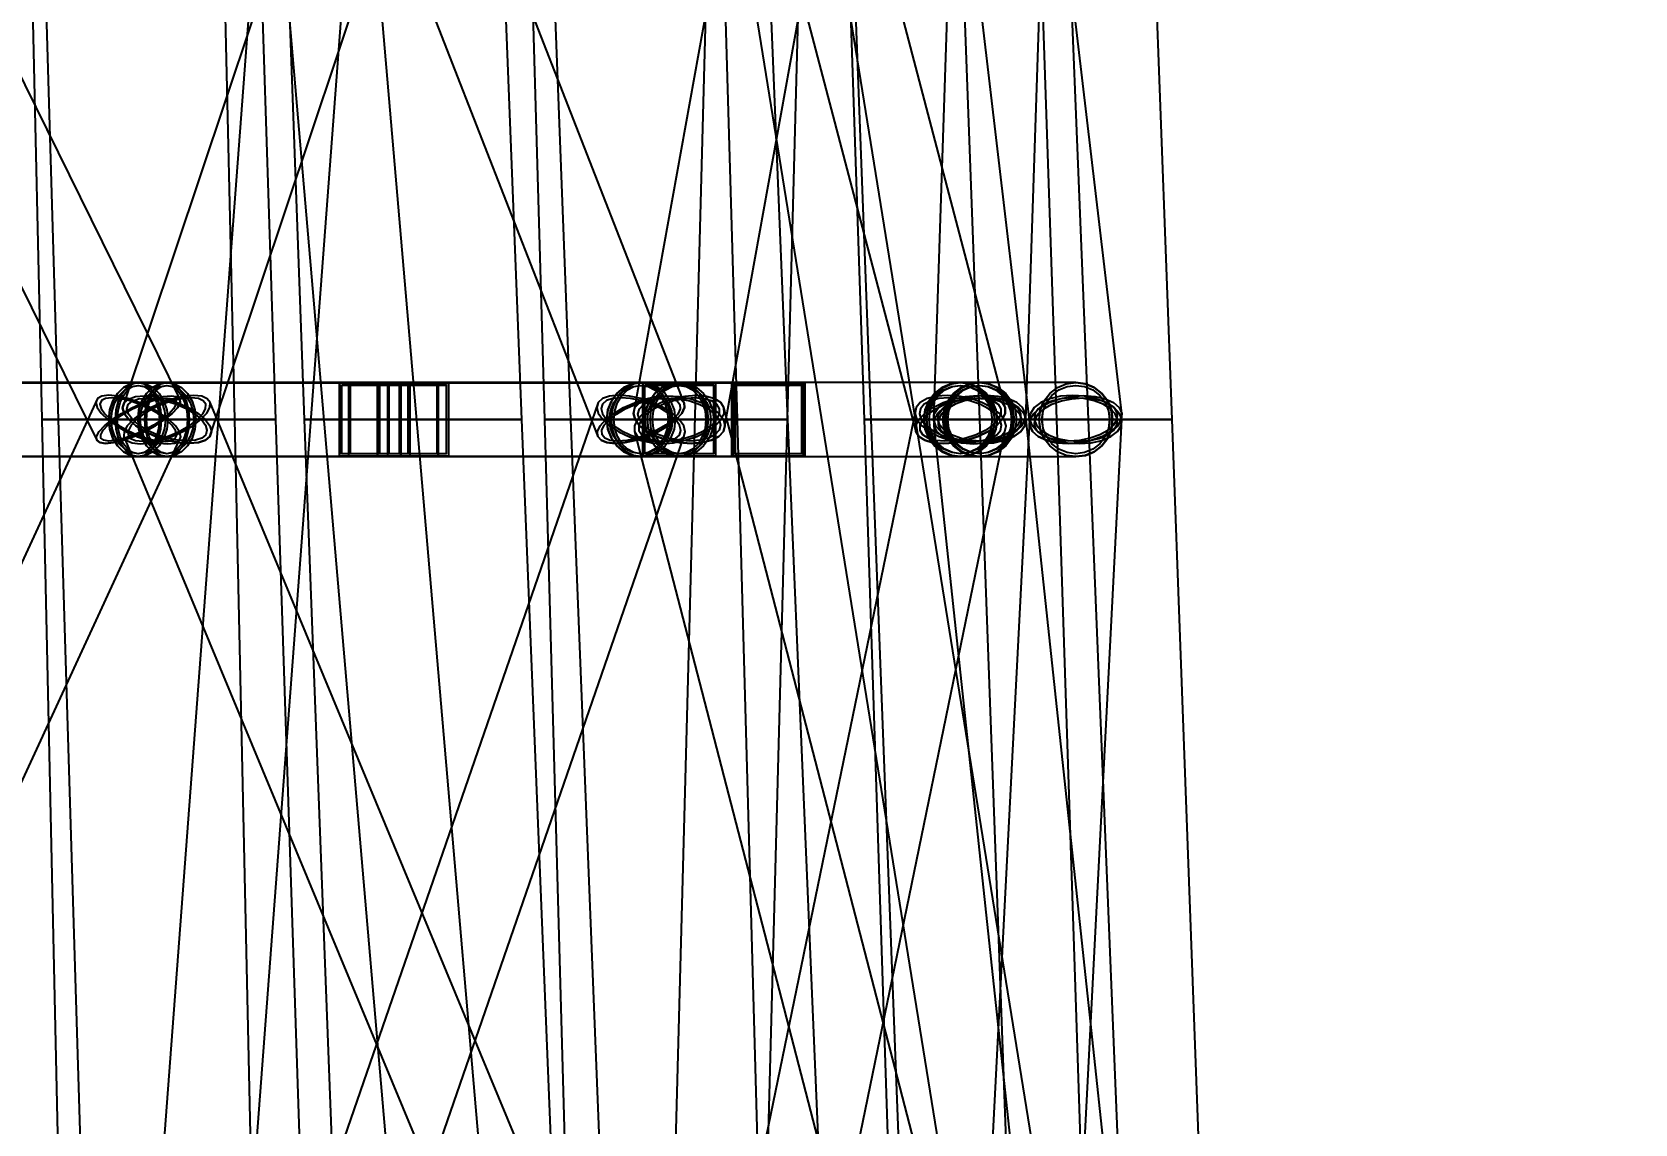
# Model space of a CAD drawing. Header units: millimetres. Extents: x -123812 to 252100, y -3000 to 639000.
# Drawn here: x 11604 to 20392, y 276139 to 282124 of the extents above; entities that cross this region are included whole.
import ezdxf

# ---------------------------------------------------------------- set-up
doc = ezdxf.new("R2010")
doc.units = ezdxf.units.MM
doc.layers.add('D-STR-DIM', color=7, linetype='Continuous', lineweight=13)
doc.layers.add('D-STR-STRC', color=7, linetype='Continuous', lineweight=25)
doc.styles.add('OpenSansCondensed-Light', font='OpenSansCondensed-Light.ttf')
doc.styles.add('TOWER_UNICODE', font='Arial Unicode.ttf')
doc.dimstyles.new('EZDXF', dxfattribs={"dimtxt": 0.25, "dimasz": 0.175, "dimexe": 0.375, "dimexo": 0.125, "dimgap": 0.1, "dimtad": 1, "dimlfac": 100, "dimzin": 12, "dimdsep": 46, "dimtxsty": 'OpenSansCondensed-Light', "dimblk": 'ARCHTICK', "dimcen": 2.5, "dimazin": 3, "dimtfac": 0.5, "dimtmove": 2, "dimatfit": 3})

# ---------------------------------------------------------------- blocks, each defined once
blk = doc.blocks.new('_ARCHTICK')
at = {"color": 0, "linetype": 'BYBLOCK', "const_width": 0.15}
blk.add_lwpolyline([(-0.5, -0.5), (0.5, 0.5)], dxfattribs=at)

msp = doc.modelspace()

# ---------------------------------------------------------------- linework, layer by layer
at = {"layer": 'D-STR-STRC'}
for points in [[(12712.6, 299960.1), (16746.2, 274960.1), (16754.7, 274953.9), (16779.8, 274951), (16819.6, 274951.3), (16871.6, 274955), (16932.1, 274961.8), (16997, 274971.1), (17061.9, 274982.4), (17122.4, 274995), (17174.3, 275007.8), (17214.2, 275020.2), (17239.2, 275031.1), (17247.8, 275039.9), (13214.2, 300039.9)], [(11486.3, 299978.7), (13635.5, 274978.7), (13644.2, 274969.8), (13669.4, 274962.9), (13709.7, 274958.6), (13762.1, 274957.1), (13823.1, 274958.5), (13888.6, 274962.7), (13954.1, 274969.5), (14015.2, 274978.4), (14067.6, 274988.7), (14107.8, 274999.8), (14133.1, 275010.9), (14141.7, 275021.3), (11992.4, 300021.3)], [(14131, 300018.6), (12249.7, 275018.6), (12258.4, 275007.3), (12283.7, 274995.5), (12323.9, 274984), (12376.4, 274973.7), (12437.5, 274965.1), (12503, 274958.9), (12568.6, 274955.5), (12629.7, 274955.1), (12682.1, 274957.8), (12722.4, 274963.4), (12747.7, 274971.4), (12756.3, 274981.4), (14637.6, 299981.4)], [(15770.2, 300006.5), (15104, 275006.5), (15112.7, 274994.5), (15138.1, 274982.9), (15178.4, 274972.4), (15231, 274963.8), (15292.2, 274957.6), (15358, 274954.4), (15423.7, 274954.3), (15484.9, 274957.2), (15537.5, 274963.1), (15577.9, 274971.5), (15603.2, 274981.9), (15611.9, 274993.5), (16278, 299993.5)], [(8264.3, 287387.1), (11959.4, 279887.1), (11976.1, 279874.1), (12007.3, 279869.6), (12050.6, 279874.1), (12103.3, 279887.1), (12161.7, 279907.8), (12221.7, 279934.8), (12279.4, 279966.3), (12330.8, 280000), (12372.4, 280033.7), (12401.4, 280065.2), (12415.7, 280092.2), (12414.4, 280112.9), (8719.3, 287612.9)], [(11778.2, 287407.5), (14706.3, 279907.5), (14723.8, 279886.8), (14756.2, 279873.7), (14801.3, 279869.3), (14856.1, 279873.7), (14916.8, 279886.8), (14979.2, 279907.5), (15039.2, 279934.6), (15092.6, 279966.2), (15135.9, 280000), (15165.9, 280033.8), (15180.8, 280065.4), (15179.5, 280092.5), (12251.4, 287592.5)], [(14619.7, 287591.9), (12108.8, 280091.9), (12100.8, 280065), (12109.4, 280033.6), (12134, 280000), (12172.9, 279966.4), (12223.4, 279935), (12282.2, 279908.1), (12345.2, 279887.4), (12408.1, 279874.4), (12466.7, 279870), (12516.9, 279874.4), (12555.3, 279887.4), (12579.3, 279908.1), (15090.3, 287408.1)], [(14480.2, 287434.4), (16449.5, 279934.4), (16466.2, 279907.3), (16498.5, 279886.5), (16544.1, 279873.4), (16600.1, 279868.9), (16662.5, 279873.4), (16727.1, 279886.5), (16789.5, 279907.3), (16845.5, 279934.4), (16891.2, 279966.1), (16923.5, 280000), (16940.2, 280033.9), (16940.2, 280065.6), (14971, 287565.6)], [(16255.4, 287533.8), (14901.5, 280033.8), (14910.2, 280000), (14935.4, 279966.2), (14975.4, 279934.6), (15027.5, 279907.6), (15088.1, 279886.8), (15153, 279873.7), (15218, 279869.3), (15278.4, 279873.7), (15330.3, 279886.8), (15370.1, 279907.6), (15395, 279934.6), (15403.4, 279966.2), (16757.3, 287466.2)], [(16190.1, 287466), (17075.3, 279966), (17089.9, 279934.4), (17120.7, 279907.2), (17165.6, 279886.3), (17221.4, 279873.2), (17284.4, 279868.7), (17350.3, 279873.2), (17414.7, 279886.3), (17473, 279907.2), (17521.4, 279934.4), (17556.5, 279966), (17576, 280000), (17578.5, 280034), (16693.3, 287534)], [(16794.7, 287500), (16546, 280000), (16557.7, 279966), (16586, 279934.4), (16628.7, 279907.2), (16683.2, 279886.4), (16745.5, 279873.3), (16811.6, 279868.8), (16876.8, 279873.3), (16936.8, 279886.4), (16987.4, 279907.2), (17025.2, 279934.4), (17047.7, 279966), (17053.2, 280000), (17302, 287500)], [(8611.1, 279796.8), (12186.9, 279796.8), (12219.3, 279803.7), (12249.4, 279824), (12275.4, 279856.3), (12295.2, 279898.4), (12307.7, 279947.4), (12312, 280000), (12307.7, 280052.6), (12295.2, 280101.6), (12275.4, 280143.7), (12249.4, 280176), (12219.3, 280196.3), (12186.9, 280203.2), (8611.1, 280203.2)], [(8715.9, 279796.8), (12344.1, 279796.8), (12375.5, 279803.7), (12404.8, 279824), (12429.9, 279856.3), (12449.2, 279898.4), (12461.3, 279947.4), (12465.5, 280000), (12461.3, 280052.6), (12449.2, 280101.6), (12429.9, 280143.7), (12404.8, 280176), (12375.5, 280196.3), (12344.1, 280203.2), (8715.9, 280203.2)], [(8948.5, 272384.8), (12411.4, 279884.8), (12420.4, 279905.9), (12413.4, 279933.5), (12391, 279965.6), (12354.7, 280000), (12306.9, 280034.4), (12251, 280066.5), (12190.7, 280094.1), (12130.1, 280115.2), (12073.4, 280128.5), (12024.5, 280133.1), (11986.6, 280128.5), (11962.3, 280115.2), (8499.4, 272615.2)], [(15696.7, 272593.5), (12580, 280093.5), (12565, 280114.5), (12535, 280127.7), (12491.9, 280132.2), (12438.7, 280127.7), (12379.2, 280114.5), (12317.2, 280093.5), (12257, 280066.1), (12202.8, 280034.2), (12158.2, 280000), (12126.3, 279965.8), (12109.2, 279933.9), (12108.1, 279906.5), (15224.8, 272406.5)], [(12585.4, 272406.1), (15177.5, 279906.1), (15185.6, 279933.6), (15177.2, 279965.6), (15152.8, 280000), (15114.1, 280034.4), (15063.7, 280066.4), (15005.1, 280093.9), (14942.3, 280115.1), (14879.5, 280128.3), (14821, 280132.9), (14770.8, 280128.3), (14732.4, 280115.1), (14708.3, 280093.9), (12116.2, 272593.9)], [(17341, 272565.6), (15397.8, 280065.6), (15380.7, 280092.8), (15348, 280113.7), (15302, 280126.8), (15245.8, 280131.3), (15183.2, 280126.8), (15118.6, 280113.7), (15056.2, 280092.8), (15000.4, 280065.6), (14955, 280034), (14923, 280000), (14906.7, 279966), (14907.1, 279934.4), (16850.3, 272434.4)], [(15395.3, 272433.8), (16938.5, 279933.8), (16944.8, 279965.7), (16934, 280000), (16907, 280034.3), (16865.5, 280066.2), (16812.3, 280093.6), (16751.2, 280114.7), (16686.2, 280127.9), (16621.9, 280132.4), (16562.4, 280127.9), (16512.1, 280114.7), (16474.1, 280093.6), (16451.2, 280066.2), (14908.1, 272566.2)], [(17853.8, 272534), (17051.1, 280034), (17035.4, 280065.7), (17003.6, 280093), (16957.9, 280113.9), (16901.5, 280127), (16838.1, 280131.5), (16772.1, 280127), (16707.9, 280113.9), (16650, 280093), (16602.4, 280065.7), (16568.1, 280034), (16549.6, 280000), (16548.2, 279966), (17351, 272466)], [(17194.2, 272500), (17580, 280000), (17566.6, 280034.1), (17536.9, 280065.9), (17492.9, 280093.3), (17437.6, 280114.2), (17374.7, 280127.4), (17308.6, 280131.9), (17243.7, 280127.4), (17184.5, 280114.2), (17135, 280093.3), (17098.6, 280065.9), (17077.7, 280034.1), (17073.8, 280000), (16688.1, 272500)]]:
    msp.add_lwpolyline(points, dxfattribs=at)
for points in [[(11487.1, 287500), (11658.5, 280000), (12715.3, 280000), (12542.5, 287500)], [(11525.5, 287500), (11747.8, 280000), (12940.3, 280000), (12698.2, 287500)], [(12823.5, 287500), (13096.6, 280000), (14289, 280000), (13996.2, 287500)], [(14197.9, 287500), (14414.5, 280000), (15471.3, 280000), (15253.3, 287500)], [(14268.7, 287500), (14556.2, 280000), (15748.7, 280000), (15441.3, 287500)], [(15914, 287500), (16166.5, 280000), (17223.2, 280000), (16969.4, 287500)], [(15920.1, 287500), (16203.4, 280000), (17395.9, 280000), (17092.7, 287500)], [(16520.7, 287500), (16798.5, 280000), (17855.3, 280000), (17576, 287500)], [(7631.1, 279800), (13625.6, 279800), (13625.6, 280200), (7631.1, 280200)], [(7729.3, 279800), (13831.6, 279800), (13831.6, 280200), (7729.3, 280200)], [(12025.3, 280000), (12030.8, 279947.4), (12047, 279898.4), (12072.6, 279856.3), (12106.1, 279824), (12145.1, 279803.7), (12186.9, 279796.8), (14942.9, 279796.8), (14984.7, 279803.7), (15023.7, 279824), (15057.1, 279856.3), (15082.8, 279898.4), (15099, 279947.4), (15104.5, 280000), (15099, 280052.6), (15082.8, 280101.6), (15057.1, 280143.7), (15023.7, 280176), (14984.7, 280196.3), (14942.9, 280203.2), (12186.9, 280203.2), (12145.1, 280196.3), (12106.1, 280176), (12072.6, 280143.7), (12047, 280101.6), (12030.8, 280052.6)], [(12348.5, 280000), (12343, 279947.4), (12326.8, 279898.4), (12301.1, 279856.3), (12267.7, 279824), (12228.7, 279803.7), (12186.9, 279796.8), (12145.1, 279803.7), (12106.1, 279824), (12072.6, 279856.3), (12047, 279898.4), (12030.8, 279947.4), (12025.3, 280000), (12030.8, 280052.6), (12047, 280101.6), (12072.6, 280143.7), (12106.1, 280176), (12145.1, 280196.3), (12186.9, 280203.2), (12228.7, 280196.3), (12267.7, 280176), (12301.1, 280143.7), (12326.8, 280101.6), (12343, 280052.6)], [(12335.7, 280000), (12330.7, 279951.5), (12315.8, 279906.4), (12292.1, 279867.6), (12261.3, 279837.9), (12225.4, 279819.2), (12186.9, 279812.8), (12148.4, 279819.2), (12112.5, 279837.9), (12081.6, 279867.6), (12058, 279906.4), (12043.1, 279951.5), (12038, 280000), (12043.1, 280048.5), (12058, 280093.6), (12081.6, 280132.4), (12112.5, 280162.1), (12148.4, 280180.8), (12186.9, 280187.2), (12225.4, 280180.8), (12261.3, 280162.1), (12292.1, 280132.4), (12315.8, 280093.6), (12330.7, 280048.5)], [(12312, 280000), (12307.7, 279947.4), (12295.2, 279898.4), (12275.4, 279856.3), (12249.4, 279824), (12219.3, 279803.7), (12186.9, 279796.8), (12154.5, 279803.7), (12124.3, 279824), (12098.4, 279856.3), (12078.5, 279898.4), (12066, 279947.4), (12061.8, 280000), (12066, 280052.6), (12078.5, 280101.6), (12098.4, 280143.7), (12124.3, 280176), (12154.5, 280196.3), (12186.9, 280203.2), (12219.3, 280196.3), (12249.4, 280176), (12275.4, 280143.7), (12295.2, 280101.6), (12307.7, 280052.6)], [(12302.2, 280000), (12298.2, 279951.5), (12286.7, 279906.4), (12268.4, 279867.6), (12244.5, 279837.9), (12216.7, 279819.2), (12186.9, 279812.8), (12157.1, 279819.2), (12129.3, 279837.9), (12105.4, 279867.6), (12087.1, 279906.4), (12075.5, 279951.5), (12071.6, 280000), (12075.5, 280048.5), (12087.1, 280093.6), (12105.4, 280132.4), (12129.3, 280162.1), (12157.1, 280180.8), (12186.9, 280187.2), (12216.7, 280180.8), (12244.5, 280162.1), (12268.4, 280132.4), (12286.7, 280093.6), (12298.2, 280048.5)], [(12185.2, 280000), (12190.6, 279947.4), (12206.4, 279898.4), (12231.7, 279856.3), (12264.6, 279824), (12302.9, 279803.7), (12344.1, 279796.8), (15152.5, 279796.8), (15193.6, 279803.7), (15231.9, 279824), (15264.8, 279856.3), (15290.1, 279898.4), (15305.9, 279947.4), (15311.4, 280000), (15305.9, 280052.6), (15290.1, 280101.6), (15264.8, 280143.7), (15231.9, 280176), (15193.6, 280196.3), (15152.5, 280203.2), (12344.1, 280203.2), (12302.9, 280196.3), (12264.6, 280176), (12231.7, 280143.7), (12206.4, 280101.6), (12190.6, 280052.6)], [(12503, 280000), (12497.5, 279947.4), (12481.7, 279898.4), (12456.4, 279856.3), (12423.5, 279824), (12385.2, 279803.7), (12344.1, 279796.8), (12302.9, 279803.7), (12264.6, 279824), (12231.7, 279856.3), (12206.4, 279898.4), (12190.6, 279947.4), (12185.2, 280000), (12190.6, 280052.6), (12206.4, 280101.6), (12231.7, 280143.7), (12264.6, 280176), (12302.9, 280196.3), (12344.1, 280203.2), (12385.2, 280196.3), (12423.5, 280176), (12456.4, 280143.7), (12481.7, 280101.6), (12497.5, 280052.6)], [(12490.4, 280000), (12485.5, 279951.5), (12470.8, 279906.4), (12447.6, 279867.6), (12417.2, 279837.9), (12381.9, 279819.2), (12344.1, 279812.8), (12306.2, 279819.2), (12270.9, 279837.9), (12240.5, 279867.6), (12217.3, 279906.4), (12202.7, 279951.5), (12197.7, 280000), (12202.7, 280048.5), (12217.3, 280093.6), (12240.5, 280132.4), (12270.9, 280162.1), (12306.2, 280180.8), (12344.1, 280187.2), (12381.9, 280180.8), (12417.2, 280162.1), (12447.6, 280132.4), (12470.8, 280093.6), (12485.5, 280048.5)], [(12465.5, 280000), (12461.3, 279947.4), (12449.2, 279898.4), (12429.9, 279856.3), (12404.8, 279824), (12375.5, 279803.7), (12344.1, 279796.8), (12312.6, 279803.7), (12283.3, 279824), (12258.2, 279856.3), (12238.9, 279898.4), (12226.8, 279947.4), (12222.6, 280000), (12226.8, 280052.6), (12238.9, 280101.6), (12258.2, 280143.7), (12283.3, 280176), (12312.6, 280196.3), (12344.1, 280203.2), (12375.5, 280196.3), (12404.8, 280176), (12429.9, 280143.7), (12449.2, 280101.6), (12461.3, 280052.6)], [(12455.9, 280000), (12452.1, 279951.5), (12440.9, 279906.4), (12423.1, 279867.6), (12400, 279837.9), (12373, 279819.2), (12344.1, 279812.8), (12315.1, 279819.2), (12288.1, 279837.9), (12265, 279867.6), (12247.2, 279906.4), (12236, 279951.5), (12232.2, 280000), (12236, 280048.5), (12247.2, 280093.6), (12265, 280132.4), (12288.1, 280162.1), (12315.1, 280180.8), (12344.1, 280187.2), (12373, 280180.8), (12400, 280162.1), (12423.1, 280132.4), (12440.9, 280093.6), (12452.1, 280048.5)], [(13290.4, 279800), (15834.3, 279800), (15834.3, 280200), (13290.4, 280200)], [(13290.4, 280200), (13676.1, 280200), (13676.1, 279800), (13290.4, 279800)], [(13302, 280188), (13664.5, 280188), (13664.5, 279812), (13302, 279812)], [(13340.9, 280200), (13625.6, 280200), (13625.6, 279800), (13340.9, 279800)], [(13349.4, 280188), (13617.1, 280188), (13617.1, 279812), (13349.4, 279812)], [(13498.7, 279800), (15835.6, 279800), (15835.6, 280200), (13498.7, 280200)], [(13498.7, 280200), (13886.9, 280200), (13886.9, 279800), (13498.7, 279800)], [(13510.3, 280188), (13875.3, 280188), (13875.3, 279812), (13510.3, 279812)], [(13554, 280200), (13831.6, 280200), (13831.6, 279800), (13554, 279800)], [(13562.3, 280188), (13823.3, 280188), (13823.3, 279812), (13562.3, 279812)], [(14755.4, 280000), (14761.8, 279947.4), (14780.5, 279898.4), (14810.3, 279856.3), (14849.1, 279824), (14894.4, 279803.7), (14942.9, 279796.8), (16694.8, 279796.8), (16743.4, 279803.7), (16788.6, 279824), (16827.4, 279856.3), (16857.2, 279898.4), (16876, 279947.4), (16882.3, 280000), (16876, 280052.6), (16857.2, 280101.6), (16827.4, 280143.7), (16788.6, 280176), (16743.4, 280196.3), (16694.8, 280203.2), (14942.9, 280203.2), (14894.4, 280196.3), (14849.1, 280176), (14810.3, 280143.7), (14780.5, 280101.6), (14761.8, 280052.6)], [(15130.4, 280000), (15124, 279947.4), (15105.3, 279898.4), (15075.5, 279856.3), (15036.6, 279824), (14991.4, 279803.7), (14942.9, 279796.8), (14894.4, 279803.7), (14849.1, 279824), (14810.3, 279856.3), (14780.5, 279898.4), (14761.8, 279947.4), (14755.4, 280000), (14761.8, 280052.6), (14780.5, 280101.6), (14810.3, 280143.7), (14849.1, 280176), (14894.4, 280196.3), (14942.9, 280203.2), (14991.4, 280196.3), (15036.6, 280176), (15075.5, 280143.7), (15105.3, 280101.6), (15124, 280052.6)], [(15115.6, 280000), (15109.7, 279951.5), (15092.5, 279906.4), (15065, 279867.6), (15029.3, 279837.9), (14987.6, 279819.2), (14942.9, 279812.8), (14898.2, 279819.2), (14856.5, 279837.9), (14820.8, 279867.6), (14793.3, 279906.4), (14776, 279951.5), (14770.2, 280000), (14776, 280048.5), (14793.3, 280093.6), (14820.8, 280132.4), (14856.5, 280162.1), (14898.2, 280180.8), (14942.9, 280187.2), (14987.6, 280180.8), (15029.3, 280162.1), (15065, 280132.4), (15092.5, 280093.6), (15109.7, 280048.5)], [(15104.5, 280000), (15099, 279947.4), (15082.8, 279898.4), (15057.1, 279856.3), (15023.7, 279824), (14984.7, 279803.7), (14942.9, 279796.8), (14901.1, 279803.7), (14862.1, 279824), (14828.6, 279856.3), (14803, 279898.4), (14786.8, 279947.4), (14781.3, 280000), (14786.8, 280052.6), (14803, 280101.6), (14828.6, 280143.7), (14862.1, 280176), (14901.1, 280196.3), (14942.9, 280203.2), (14984.7, 280196.3), (15023.7, 280176), (15057.1, 280143.7), (15082.8, 280101.6), (15099, 280052.6)], [(15091.8, 280000), (15086.7, 279951.5), (15071.8, 279906.4), (15048.2, 279867.6), (15017.3, 279837.9), (14981.4, 279819.2), (14942.9, 279812.8), (14904.4, 279819.2), (14868.5, 279837.9), (14837.6, 279867.6), (14814, 279906.4), (14799.1, 279951.5), (14794, 280000), (14799.1, 280048.5), (14814, 280093.6), (14837.6, 280132.4), (14868.5, 280162.1), (14904.4, 280180.8), (14942.9, 280187.2), (14981.4, 280180.8), (15017.3, 280162.1), (15048.2, 280132.4), (15071.8, 280093.6), (15086.7, 280048.5)], [(14952.8, 279800), (15841.2, 279800), (15841.2, 280200), (14952.8, 280200)], [(14952.8, 280200), (15352.1, 280200), (15352.1, 279800), (14952.8, 279800)], [(14963.3, 280000), (14969.8, 279947.4), (14988.7, 279898.4), (15018.7, 279856.3), (15057.9, 279824), (15103.5, 279803.7), (15152.5, 279796.8), (16799.6, 279796.8), (16848.6, 279803.7), (16894.2, 279824), (16933.4, 279856.3), (16963.4, 279898.4), (16982.3, 279947.4), (16988.8, 280000), (16982.3, 280052.6), (16963.4, 280101.6), (16933.4, 280143.7), (16894.2, 280176), (16848.6, 280196.3), (16799.6, 280203.2), (15152.5, 280203.2), (15103.5, 280196.3), (15057.9, 280176), (15018.7, 280143.7), (14988.7, 280101.6), (14969.8, 280052.6)], [(15341.6, 280000), (15335.1, 279947.4), (15316.2, 279898.4), (15286.2, 279856.3), (15247, 279824), (15201.4, 279803.7), (15152.5, 279796.8), (15103.5, 279803.7), (15057.9, 279824), (15018.7, 279856.3), (14988.7, 279898.4), (14969.8, 279947.4), (14963.3, 280000), (14969.8, 280052.6), (14988.7, 280101.6), (15018.7, 280143.7), (15057.9, 280176), (15103.5, 280196.3), (15152.5, 280203.2), (15201.4, 280196.3), (15247, 280176), (15286.2, 280143.7), (15316.2, 280101.6), (15335.1, 280052.6)], [(14964.7, 280188), (15340.2, 280188), (15340.2, 279812), (14964.7, 279812)], [(15326.7, 280000), (15320.8, 279951.5), (15303.4, 279906.4), (15275.7, 279867.6), (15239.6, 279837.9), (15197.5, 279819.2), (15152.5, 279812.8), (15107.4, 279819.2), (15065.3, 279837.9), (15029.2, 279867.6), (15001.6, 279906.4), (14984.1, 279951.5), (14978.2, 280000), (14984.1, 280048.5), (15001.6, 280093.6), (15029.2, 280132.4), (15065.3, 280162.1), (15107.4, 280180.8), (15152.5, 280187.2), (15197.5, 280180.8), (15239.6, 280162.1), (15275.7, 280132.4), (15303.4, 280093.6), (15320.8, 280048.5)], [(15311.4, 280000), (15305.9, 279947.4), (15290.1, 279898.4), (15264.8, 279856.3), (15231.9, 279824), (15193.6, 279803.7), (15152.5, 279796.8), (15111.3, 279803.7), (15073, 279824), (15040.1, 279856.3), (15014.8, 279898.4), (14999, 279947.4), (14993.6, 280000), (14999, 280052.6), (15014.8, 280101.6), (15040.1, 280143.7), (15073, 280176), (15111.3, 280196.3), (15152.5, 280203.2), (15193.6, 280196.3), (15231.9, 280176), (15264.8, 280143.7), (15290.1, 280101.6), (15305.9, 280052.6)], [(15298.8, 280000), (15293.9, 279951.5), (15279.2, 279906.4), (15256, 279867.6), (15225.6, 279837.9), (15190.3, 279819.2), (15152.5, 279812.8), (15114.6, 279819.2), (15079.3, 279837.9), (15048.9, 279867.6), (15025.7, 279906.4), (15011.1, 279951.5), (15006.1, 280000), (15011.1, 280048.5), (15025.7, 280093.6), (15048.9, 280132.4), (15079.3, 280162.1), (15114.6, 280180.8), (15152.5, 280187.2), (15190.3, 280180.8), (15225.6, 280162.1), (15256, 280132.4), (15279.2, 280093.6), (15293.9, 280048.5)], [(15441.8, 280200), (15841.2, 280200), (15841.2, 279800), (15441.8, 279800)], [(15447.4, 280200), (15835.6, 280200), (15835.6, 279800), (15447.4, 279800)], [(15448.7, 280200), (15834.3, 280200), (15834.3, 279800), (15448.7, 279800)], [(15453.8, 280188), (15829.2, 280188), (15829.2, 279812), (15453.8, 279812)], [(15459, 280188), (15823.9, 280188), (15823.9, 279812), (15459, 279812)], [(15460.2, 280188), (15822.7, 280188), (15822.7, 279812), (15460.2, 279812)], [(16493.6, 280000), (16500.5, 279947.4), (16520.6, 279898.4), (16552.6, 279856.3), (16594.2, 279824), (16642.8, 279803.7), (16694.8, 279796.8), (17326.9, 279796.8), (17379, 279803.7), (17427.5, 279824), (17469.2, 279856.3), (17501.2, 279898.4), (17521.3, 279947.4), (17528.1, 280000), (17521.3, 280052.6), (17501.2, 280101.6), (17469.2, 280143.7), (17427.5, 280176), (17379, 280196.3), (17326.9, 280203.2), (16694.8, 280203.2), (16642.8, 280196.3), (16594.2, 280176), (16552.6, 280143.7), (16520.6, 280101.6), (16500.5, 280052.6)], [(16896.1, 280000), (16889.2, 279947.4), (16869.1, 279898.4), (16837.1, 279856.3), (16795.5, 279824), (16746.9, 279803.7), (16694.8, 279796.8), (16642.8, 279803.7), (16594.2, 279824), (16552.6, 279856.3), (16520.6, 279898.4), (16500.5, 279947.4), (16493.6, 280000), (16500.5, 280052.6), (16520.6, 280101.6), (16552.6, 280143.7), (16594.2, 280176), (16642.8, 280196.3), (16694.8, 280203.2), (16746.9, 280196.3), (16795.5, 280176), (16837.1, 280143.7), (16869.1, 280101.6), (16889.2, 280052.6)], [(16882.3, 280000), (16876, 279947.4), (16857.2, 279898.4), (16827.4, 279856.3), (16788.6, 279824), (16743.4, 279803.7), (16694.8, 279796.8), (16646.3, 279803.7), (16601.1, 279824), (16562.3, 279856.3), (16532.5, 279898.4), (16513.7, 279947.4), (16507.4, 280000), (16513.7, 280052.6), (16532.5, 280101.6), (16562.3, 280143.7), (16601.1, 280176), (16646.3, 280196.3), (16694.8, 280203.2), (16743.4, 280196.3), (16788.6, 280176), (16827.4, 280143.7), (16857.2, 280101.6), (16876, 280052.6)], [(16880.2, 280000), (16873.9, 279951.5), (16855.4, 279906.4), (16825.9, 279867.6), (16787.5, 279837.9), (16742.8, 279819.2), (16694.8, 279812.8), (16646.9, 279819.2), (16602.2, 279837.9), (16563.8, 279867.6), (16534.3, 279906.4), (16515.8, 279951.5), (16509.5, 280000), (16515.8, 280048.5), (16534.3, 280093.6), (16563.8, 280132.4), (16602.2, 280162.1), (16646.9, 280180.8), (16694.8, 280187.2), (16742.8, 280180.8), (16787.5, 280162.1), (16825.9, 280132.4), (16855.4, 280093.6), (16873.9, 280048.5)], [(16867.6, 280000), (16861.7, 279951.5), (16844.4, 279906.4), (16817, 279867.6), (16781.2, 279837.9), (16739.6, 279819.2), (16694.8, 279812.8), (16650.1, 279819.2), (16608.5, 279837.9), (16572.7, 279867.6), (16545.3, 279906.4), (16528, 279951.5), (16522.1, 280000), (16528, 280048.5), (16545.3, 280093.6), (16572.7, 280132.4), (16608.5, 280162.1), (16650.1, 280180.8), (16694.8, 280187.2), (16739.6, 280180.8), (16781.2, 280162.1), (16817, 280132.4), (16844.4, 280093.6), (16861.7, 280048.5)], [(16597.8, 280000), (16604.7, 279947.4), (16624.9, 279898.4), (16656.9, 279856.3), (16698.7, 279824), (16747.4, 279803.7), (16799.6, 279796.8), (17326.9, 279796.8), (17379.2, 279803.7), (17427.8, 279824), (17469.6, 279856.3), (17501.7, 279898.4), (17521.9, 279947.4), (17528.7, 280000), (17521.9, 280052.6), (17501.7, 280101.6), (17469.6, 280143.7), (17427.8, 280176), (17379.2, 280196.3), (17326.9, 280203.2), (16799.6, 280203.2), (16747.4, 280196.3), (16698.7, 280176), (16656.9, 280143.7), (16624.9, 280101.6), (16604.7, 280052.6)], [(17001.4, 280000), (16994.6, 279947.4), (16974.4, 279898.4), (16942.3, 279856.3), (16900.5, 279824), (16851.9, 279803.7), (16799.6, 279796.8), (16747.4, 279803.7), (16698.7, 279824), (16656.9, 279856.3), (16624.9, 279898.4), (16604.7, 279947.4), (16597.8, 280000), (16604.7, 280052.6), (16624.9, 280101.6), (16656.9, 280143.7), (16698.7, 280176), (16747.4, 280196.3), (16799.6, 280203.2), (16851.9, 280196.3), (16900.5, 280176), (16942.3, 280143.7), (16974.4, 280101.6), (16994.6, 280052.6)], [(16988.8, 280000), (16982.3, 279947.4), (16963.4, 279898.4), (16933.4, 279856.3), (16894.2, 279824), (16848.6, 279803.7), (16799.6, 279796.8), (16750.7, 279803.7), (16705.1, 279824), (16665.9, 279856.3), (16635.8, 279898.4), (16616.9, 279947.4), (16610.5, 280000), (16616.9, 280052.6), (16635.8, 280101.6), (16665.9, 280143.7), (16705.1, 280176), (16750.7, 280196.3), (16799.6, 280203.2), (16848.6, 280196.3), (16894.2, 280176), (16933.4, 280143.7), (16963.4, 280101.6), (16982.3, 280052.6)], [(16985.6, 280000), (16979.2, 279951.5), (16960.6, 279906.4), (16931.1, 279867.6), (16892.6, 279837.9), (16847.7, 279819.2), (16799.6, 279812.8), (16751.5, 279819.2), (16706.7, 279837.9), (16668.2, 279867.6), (16638.6, 279906.4), (16620, 279951.5), (16613.7, 280000), (16620, 280048.5), (16638.6, 280093.6), (16668.2, 280132.4), (16706.7, 280162.1), (16751.5, 280180.8), (16799.6, 280187.2), (16847.7, 280180.8), (16892.6, 280162.1), (16931.1, 280132.4), (16960.6, 280093.6), (16979.2, 280048.5)], [(16973.9, 280000), (16967.9, 279951.5), (16950.5, 279906.4), (16922.8, 279867.6), (16886.7, 279837.9), (16844.7, 279819.2), (16799.6, 279812.8), (16754.5, 279819.2), (16712.5, 279837.9), (16676.4, 279867.6), (16648.7, 279906.4), (16631.3, 279951.5), (16625.4, 280000), (16631.3, 280048.5), (16648.7, 280093.6), (16676.4, 280132.4), (16712.5, 280162.1), (16754.5, 280180.8), (16799.6, 280187.2), (16844.7, 280180.8), (16886.7, 280162.1), (16922.8, 280132.4), (16950.5, 280093.6), (16967.9, 280048.5)], [(17528.7, 280000), (17521.9, 279947.4), (17501.7, 279898.4), (17469.6, 279856.3), (17427.8, 279824), (17379.2, 279803.7), (17326.9, 279796.8), (17274.7, 279803.7), (17226, 279824), (17184.2, 279856.3), (17152.2, 279898.4), (17132, 279947.4), (17125.1, 280000), (17132, 280052.6), (17152.2, 280101.6), (17184.2, 280143.7), (17226, 280176), (17274.7, 280196.3), (17326.9, 280203.2), (17379.2, 280196.3), (17427.8, 280176), (17469.6, 280143.7), (17501.7, 280101.6), (17521.9, 280052.6)], [(17528.1, 280000), (17521.3, 279947.4), (17501.2, 279898.4), (17469.2, 279856.3), (17427.5, 279824), (17379, 279803.7), (17326.9, 279796.8), (17274.8, 279803.7), (17226.3, 279824), (17184.6, 279856.3), (17152.7, 279898.4), (17132.6, 279947.4), (17125.7, 280000), (17132.6, 280052.6), (17152.7, 280101.6), (17184.6, 280143.7), (17226.3, 280176), (17274.8, 280196.3), (17326.9, 280203.2), (17379, 280196.3), (17427.5, 280176), (17469.2, 280143.7), (17501.2, 280101.6), (17521.3, 280052.6)], [(17512.9, 280000), (17506.5, 279951.5), (17487.9, 279906.4), (17458.4, 279867.6), (17419.9, 279837.9), (17375, 279819.2), (17326.9, 279812.8), (17278.8, 279819.2), (17234, 279837.9), (17195.5, 279867.6), (17165.9, 279906.4), (17147.3, 279951.5), (17141, 280000), (17147.3, 280048.5), (17165.9, 280093.6), (17195.5, 280132.4), (17234, 280162.1), (17278.8, 280180.8), (17326.9, 280187.2), (17375, 280180.8), (17419.9, 280162.1), (17458.4, 280132.4), (17487.9, 280093.6), (17506.5, 280048.5)], [(17512.3, 280000), (17506, 279951.5), (17487.5, 279906.4), (17458, 279867.6), (17419.6, 279837.9), (17374.9, 279819.2), (17326.9, 279812.8), (17278.9, 279819.2), (17234.2, 279837.9), (17195.8, 279867.6), (17166.4, 279906.4), (17147.9, 279951.5), (17141.6, 280000), (17147.9, 280048.5), (17166.4, 280093.6), (17195.8, 280132.4), (17234.2, 280162.1), (17278.9, 280180.8), (17326.9, 280187.2), (17374.9, 280180.8), (17419.6, 280162.1), (17458, 280132.4), (17487.5, 280093.6), (17506, 280048.5)], [(12019.1, 280000), (12066.8, 279965.6), (12122.8, 279933.5), (12183.1, 279905.9), (12243.7, 279884.8), (12300.3, 279871.5), (12349.3, 279866.9), (12387.2, 279871.5), (12411.4, 279884.8), (12420.4, 279905.9), (12413.4, 279933.5), (12391, 279965.6), (12354.7, 280000), (12306.9, 280034.4), (12251, 280066.5), (12190.7, 280094.1), (12130.1, 280115.2), (12073.4, 280128.5), (12024.5, 280133.1), (11986.6, 280128.5), (11962.3, 280115.2), (11953.4, 280094.1), (11960.4, 280066.5), (11982.8, 280034.4)], [(12330.8, 280000), (12279.4, 279966.3), (12221.7, 279934.8), (12161.7, 279907.8), (12103.3, 279887.1), (12050.6, 279874.1), (12007.3, 279869.6), (11976.1, 279874.1), (11959.4, 279887.1), (11958.1, 279907.8), (11972.4, 279934.8), (12001.4, 279966.3), (12042.9, 280000), (12094.3, 280033.7), (12152, 280065.2), (12212.1, 280092.2), (12270.5, 280112.9), (12323.1, 280125.9), (12366.5, 280130.4), (12397.6, 280125.9), (12414.4, 280112.9), (12415.7, 280092.2), (12401.4, 280065.2), (12372.4, 280033.7)], [(12035.6, 280000), (12078.7, 279968.9), (12129.1, 279940), (12183.5, 279915.2), (12238.1, 279896.1), (12289.2, 279884.1), (12333.3, 279880), (12367.5, 279884.1), (12389.3, 279896.1), (12397.4, 279915.2), (12391.1, 279940), (12370.9, 279968.9), (12338.2, 280000), (12295.1, 280031.1), (12244.7, 280060), (12190.3, 280084.8), (12135.7, 280103.9), (12084.6, 280115.9), (12040.5, 280120), (12006.3, 280115.9), (11984.4, 280103.9), (11976.4, 280084.8), (11982.7, 280060), (12002.9, 280031.1)], [(12316.7, 280000), (12270.3, 279969.6), (12218.3, 279941.2), (12164.1, 279916.9), (12111.5, 279898.2), (12064.1, 279886.5), (12025, 279882.5), (11996.9, 279886.5), (11981.8, 279898.2), (11980.6, 279916.9), (11993.5, 279941.2), (12019.6, 279969.6), (12057.1, 280000), (12103.4, 280030.4), (12155.5, 280058.8), (12209.6, 280083.1), (12262.2, 280101.8), (12309.7, 280113.5), (12348.8, 280117.5), (12376.9, 280113.5), (12392, 280101.8), (12393.2, 280083.1), (12380.2, 280058.8), (12354.2, 280030.4)], [(12554.1, 280000), (12578.7, 279966.4), (12587.3, 279935), (12579.3, 279908.1), (12555.3, 279887.4), (12516.9, 279874.4), (12466.7, 279870), (12408.1, 279874.4), (12345.2, 279887.4), (12282.2, 279908.1), (12223.4, 279935), (12172.9, 279966.4), (12134, 280000), (12109.4, 280033.6), (12100.8, 280065), (12108.8, 280091.9), (12132.8, 280112.6), (12171.2, 280125.6), (12221.4, 280130), (12280, 280125.6), (12342.9, 280112.6), (12405.9, 280091.9), (12464.7, 280065), (12515.2, 280033.6)], [(12158.2, 280000), (12126.3, 279965.8), (12109.2, 279933.9), (12108.1, 279906.5), (12123.1, 279885.5), (12153.2, 279872.3), (12196.2, 279867.8), (12249.4, 279872.3), (12309, 279885.5), (12370.9, 279906.5), (12431.1, 279933.9), (12485.3, 279965.8), (12529.9, 280000), (12561.8, 280034.2), (12578.9, 280066.1), (12580, 280093.5), (12565, 280114.5), (12535, 280127.7), (12491.9, 280132.2), (12438.7, 280127.7), (12379.2, 280114.5), (12317.2, 280093.5), (12257, 280066.1), (12202.8, 280034.2)], [(12533.5, 280000), (12555.6, 279969.7), (12563.4, 279941.4), (12556.2, 279917.1), (12534.5, 279898.5), (12499.9, 279886.8), (12454.6, 279882.8), (12401.8, 279886.8), (12345.1, 279898.5), (12288.3, 279917.1), (12235.3, 279941.4), (12189.7, 279969.7), (12154.6, 280000), (12132.5, 280030.3), (12124.7, 280058.6), (12131.9, 280082.9), (12153.6, 280101.5), (12188.2, 280113.2), (12233.5, 280117.2), (12286.3, 280113.2), (12343, 280101.5), (12399.8, 280082.9), (12452.8, 280058.6), (12498.4, 280030.3)], [(12176.5, 280000), (12147.7, 279969.1), (12132.3, 279940.4), (12131.3, 279915.7), (12144.9, 279896.8), (12171.9, 279884.9), (12210.8, 279880.8), (12258.7, 279884.9), (12312.4, 279896.8), (12368.3, 279915.7), (12422.5, 279940.4), (12471.4, 279969.1), (12511.6, 280000), (12540.4, 280030.9), (12555.8, 280059.6), (12556.8, 280084.3), (12543.3, 280103.2), (12516.2, 280115.1), (12477.3, 280119.2), (12429.4, 280115.1), (12375.7, 280103.2), (12319.8, 280084.3), (12265.6, 280059.6), (12216.7, 280030.9)], [(14733, 280000), (14771.7, 279965.6), (14822.1, 279933.6), (14880.7, 279906.1), (14943.5, 279884.9), (15006.3, 279871.7), (15064.8, 279867.1), (15115, 279871.7), (15153.4, 279884.9), (15177.5, 279906.1), (15185.6, 279933.6), (15177.2, 279965.6), (15152.8, 280000), (15114.1, 280034.4), (15063.7, 280066.4), (15005.1, 280093.9), (14942.3, 280115.1), (14879.5, 280128.3), (14821, 280132.9), (14770.8, 280128.3), (14732.4, 280115.1), (14708.3, 280093.9), (14700.2, 280066.4), (14708.6, 280034.4)], [(15135.9, 280000), (15092.6, 279966.2), (15039.2, 279934.6), (14979.2, 279907.5), (14916.8, 279886.8), (14856.1, 279873.7), (14801.3, 279869.3), (14756.2, 279873.7), (14723.8, 279886.8), (14706.3, 279907.5), (14705, 279934.6), (14719.8, 279966.2), (14749.9, 280000), (14793.1, 280033.8), (14846.6, 280065.4), (14906.6, 280092.5), (14969, 280113.2), (15029.7, 280126.3), (15084.5, 280130.7), (15129.6, 280126.3), (15162, 280113.2), (15179.5, 280092.5), (15180.8, 280065.4), (15165.9, 280033.8)], [(14753.7, 280000), (14788.5, 279969), (14834, 279940.1), (14886.8, 279915.3), (14943.5, 279896.3), (15000.1, 279884.3), (15052.8, 279880.2), (15098, 279884.3), (15132.7, 279896.3), (15154.4, 279915.3), (15161.7, 279940.1), (15154.1, 279969), (15132.1, 280000), (15097.2, 280031), (15051.8, 280059.9), (14999, 280084.7), (14942.3, 280103.7), (14885.7, 280115.7), (14833, 280119.8), (14787.8, 280115.7), (14753.1, 280103.7), (14731.4, 280084.7), (14724.1, 280059.9), (14731.7, 280031)], [(15116.9, 280000), (15077.9, 279969.5), (15029.7, 279941.1), (14975.6, 279916.6), (14919.3, 279897.9), (14864.6, 279886.1), (14815.2, 279882.1), (14774.6, 279886.1), (14745.3, 279897.9), (14729.6, 279916.6), (14728.4, 279941.1), (14741.8, 279969.5), (14768.9, 280000), (14807.9, 280030.5), (14856.1, 280058.9), (14910.1, 280083.4), (14966.5, 280102.1), (15021.2, 280113.9), (15070.6, 280117.9), (15111.2, 280113.9), (15140.4, 280102.1), (15156.2, 280083.4), (15157.4, 280058.9), (15144, 280030.5)], [(15394.7, 280000), (15403.4, 279966.2), (15395, 279934.6), (15370.1, 279907.6), (15330.3, 279886.8), (15278.4, 279873.7), (15218, 279869.3), (15153, 279873.7), (15088.1, 279886.8), (15027.5, 279907.6), (14975.4, 279934.6), (14935.4, 279966.2), (14910.2, 280000), (14901.5, 280033.8), (14909.9, 280065.4), (14934.8, 280092.4), (14974.6, 280113.2), (15026.5, 280126.3), (15086.9, 280130.7), (15151.9, 280126.3), (15216.8, 280113.2), (15277.4, 280092.4), (15329.5, 280065.4), (15369.5, 280033.8)], [(14923, 280000), (14906.7, 279966), (14907.1, 279934.4), (14924.2, 279907.2), (14956.9, 279886.3), (15002.9, 279873.2), (15059.1, 279868.7), (15121.7, 279873.2), (15186.3, 279886.3), (15248.7, 279907.2), (15304.5, 279934.4), (15349.9, 279966), (15381.9, 280000), (15398.2, 280034), (15397.8, 280065.6), (15380.7, 280092.8), (15348, 280113.7), (15302, 280126.8), (15245.8, 280131.3), (15183.2, 280126.8), (15118.6, 280113.7), (15056.2, 280092.8), (15000.4, 280065.6), (14955, 280034)], [(15370.8, 280000), (15378.7, 279969.5), (15371.1, 279941.1), (15348.6, 279916.7), (15312.8, 279897.9), (15266, 279886.2), (15211.5, 279882.2), (15153, 279886.2), (15094.4, 279897.9), (15039.8, 279916.7), (14992.8, 279941.1), (14956.8, 279969.5), (14934.1, 280000), (14926.2, 280030.5), (14933.8, 280058.9), (14956.3, 280083.3), (14992.1, 280102.1), (15038.9, 280113.8), (15093.4, 280117.8), (15151.9, 280113.8), (15210.5, 280102.1), (15265.1, 280083.3), (15312.1, 280058.9), (15348.1, 280030.5)], [(14945.6, 280000), (14930.9, 279969.4), (14931.3, 279940.8), (14946.7, 279916.3), (14976.2, 279897.5), (15017.6, 279885.7), (15068.3, 279881.7), (15124.7, 279885.7), (15183, 279897.5), (15239.2, 279916.3), (15289.5, 279940.8), (15330.5, 279969.4), (15359.3, 280000), (15374, 280030.6), (15373.6, 280059.2), (15358.2, 280083.7), (15328.7, 280102.5), (15287.3, 280114.3), (15236.6, 280118.3), (15180.2, 280114.3), (15121.9, 280102.5), (15065.7, 280083.7), (15015.4, 280059.2), (14974.4, 280030.6)], [(16455.7, 280000), (16482.7, 279965.7), (16524.2, 279933.8), (16577.4, 279906.4), (16638.5, 279885.3), (16703.5, 279872.1), (16767.8, 279867.6), (16827.3, 279872.1), (16877.6, 279885.3), (16915.6, 279906.4), (16938.5, 279933.8), (16944.8, 279965.7), (16934, 280000), (16907, 280034.3), (16865.5, 280066.2), (16812.3, 280093.6), (16751.2, 280114.7), (16686.2, 280127.9), (16621.9, 280132.4), (16562.4, 280127.9), (16512.1, 280114.7), (16474.1, 280093.6), (16451.2, 280066.2), (16444.9, 280034.3)], [(16923.5, 280000), (16891.2, 279966.1), (16845.5, 279934.4), (16789.5, 279907.3), (16727.1, 279886.5), (16662.5, 279873.4), (16600.1, 279868.9), (16544.1, 279873.4), (16498.5, 279886.5), (16466.2, 279907.3), (16449.5, 279934.4), (16449.5, 279966.1), (16466.2, 280000), (16498.5, 280033.9), (16544.2, 280065.6), (16600.2, 280092.7), (16662.6, 280113.5), (16727.2, 280126.6), (16789.6, 280131.1), (16845.6, 280126.6), (16891.2, 280113.5), (16923.5, 280092.7), (16940.2, 280065.6), (16940.2, 280033.9)], [(16479.2, 280000), (16503.6, 279969.1), (16541, 279940.3), (16588.9, 279915.6), (16644, 279896.6), (16702.6, 279884.7), (16760.7, 279880.6), (16814.2, 279884.7), (16859.7, 279896.6), (16893.9, 279915.6), (16914.5, 279940.3), (16920.2, 279969.1), (16910.5, 280000), (16886.1, 280030.9), (16848.7, 280059.7), (16800.8, 280084.4), (16745.7, 280103.4), (16687.1, 280115.3), (16629, 280119.4), (16575.5, 280115.3), (16530, 280103.4), (16495.8, 280084.4), (16475.2, 280059.7), (16469.5, 280030.9)], [(16901, 280000), (16871.8, 279969.4), (16830.6, 279940.9), (16780.2, 279916.4), (16723.9, 279897.6), (16665.7, 279885.8), (16609.4, 279881.8), (16559, 279885.8), (16517.8, 279897.6), (16488.7, 279916.4), (16473.6, 279940.9), (16473.6, 279969.4), (16488.7, 280000), (16517.9, 280030.6), (16559.1, 280059.1), (16609.5, 280083.6), (16665.8, 280102.4), (16724, 280114.2), (16780.3, 280118.2), (16830.7, 280114.2), (16871.9, 280102.4), (16901, 280083.6), (16916.1, 280059.1), (16916.1, 280030.6)], [(17053.2, 280000), (17047.7, 279966), (17025.2, 279934.4), (16987.4, 279907.2), (16936.8, 279886.4), (16876.8, 279873.3), (16811.6, 279868.8), (16745.5, 279873.3), (16683.2, 279886.4), (16628.7, 279907.2), (16586, 279934.4), (16557.7, 279966), (16546, 280000), (16551.6, 280034), (16574, 280065.6), (16611.8, 280092.8), (16662.5, 280113.6), (16722.4, 280126.7), (16787.7, 280131.2), (16853.7, 280126.7), (16916.1, 280113.6), (16970.5, 280092.8), (17013.3, 280065.6), (17041.5, 280034)], [(16549.6, 280000), (16548.2, 279966), (16563.9, 279934.3), (16595.7, 279907), (16641.3, 279886.1), (16697.8, 279873), (16761.2, 279868.5), (16827.2, 279873), (16891.3, 279886.1), (16949.2, 279907), (16996.9, 279934.3), (17031.1, 279966), (17049.6, 280000), (17051.1, 280034), (17035.4, 280065.7), (17003.6, 280093), (16957.9, 280113.9), (16901.5, 280127), (16838.1, 280131.5), (16772.1, 280127), (16707.9, 280113.9), (16650, 280093), (16602.4, 280065.7), (16568.1, 280034)], [(17028.3, 280000), (17023.3, 279969.4), (17003, 279940.9), (16968.9, 279916.4), (16923.3, 279897.6), (16869.2, 279885.8), (16810.4, 279881.7), (16750.9, 279885.8), (16694.6, 279897.6), (16645.6, 279916.4), (16607, 279940.9), (16581.6, 279969.4), (16571, 280000), (16576, 280030.6), (16596.2, 280059.1), (16630.3, 280083.6), (16676, 280102.4), (16730, 280114.2), (16788.8, 280118.3), (16848.4, 280114.2), (16904.6, 280102.4), (16953.7, 280083.6), (16992.3, 280059.1), (17017.7, 280030.6)], [(16574.2, 280000), (16572.9, 279969.3), (16587.1, 279940.7), (16615.7, 279916.2), (16656.9, 279897.4), (16707.8, 279885.5), (16765, 279881.5), (16824.5, 279885.5), (16882.3, 279897.4), (16934.5, 279916.2), (16977.5, 279940.7), (17008.4, 279969.3), (17025, 280000), (17026.3, 280030.7), (17012.2, 280059.3), (16983.5, 280083.8), (16942.3, 280102.6), (16891.5, 280114.5), (16834.3, 280118.5), (16774.8, 280114.5), (16717, 280102.6), (16664.8, 280083.8), (16621.8, 280059.3), (16590.9, 280030.7)], [(17073.8, 280000), (17087.2, 279965.9), (17116.9, 279934.1), (17161, 279906.7), (17216.3, 279885.8), (17279.2, 279872.6), (17345.3, 279868.1), (17410.2, 279872.6), (17469.4, 279885.8), (17518.9, 279906.7), (17555.3, 279934.1), (17576.1, 279965.9), (17580, 280000), (17566.6, 280034.1), (17536.9, 280065.9), (17492.9, 280093.3), (17437.6, 280114.2), (17374.7, 280127.4), (17308.6, 280131.9), (17243.7, 280127.4), (17184.5, 280114.2), (17135, 280093.3), (17098.6, 280065.9), (17077.7, 280034.1)], [(17576, 280000), (17556.5, 279966), (17521.4, 279934.4), (17473, 279907.2), (17414.7, 279886.3), (17350.3, 279873.2), (17284.4, 279868.7), (17221.4, 279873.2), (17165.6, 279886.3), (17120.7, 279907.2), (17089.9, 279934.4), (17075.3, 279966), (17077.8, 280000), (17097.3, 280034), (17132.5, 280065.6), (17180.8, 280092.8), (17239.2, 280113.7), (17303.5, 280126.8), (17369.4, 280131.3), (17432.5, 280126.8), (17488.3, 280113.7), (17533.1, 280092.8), (17563.9, 280065.6), (17578.5, 280034)], [(17098.8, 280000), (17110.8, 279969.2), (17137.6, 279940.5), (17177.3, 279915.9), (17227.2, 279897), (17283.9, 279885.1), (17343.5, 279881.1), (17402, 279885.1), (17455.4, 279897), (17500, 279915.9), (17532.8, 279940.5), (17551.6, 279969.2), (17555.1, 280000), (17543, 280030.8), (17516.3, 280059.5), (17476.6, 280084.1), (17426.7, 280103), (17370, 280114.9), (17310.4, 280118.9), (17251.9, 280114.9), (17198.5, 280103), (17153.9, 280084.1), (17121, 280059.5), (17102.2, 280030.8)], [(17551.5, 280000), (17533.9, 279969.4), (17502.3, 279940.8), (17458.6, 279916.3), (17406, 279897.5), (17348, 279885.7), (17288.6, 279881.6), (17231.8, 279885.7), (17181.5, 279897.5), (17141, 279916.3), (17113.3, 279940.8), (17100.1, 279969.4), (17102.3, 280000), (17119.9, 280030.6), (17151.6, 280059.2), (17195.2, 280083.7), (17247.8, 280102.5), (17305.8, 280114.3), (17365.2, 280118.4), (17422.1, 280114.3), (17472.4, 280102.5), (17512.8, 280083.7), (17540.6, 280059.2), (17553.8, 280030.6)], [(11658.5, 280000), (11821.7, 272500), (12879.9, 272500), (12715.3, 280000)], [(12715.3, 280000), (12697.3, 280000), (12644.5, 280000), (12560.5, 280000), (12451.1, 280000), (12323.6, 280000), (12186.9, 280000), (12050.1, 280000), (11922.7, 280000), (11813.3, 280000), (11729.3, 280000), (11676.5, 280000), (11658.5, 280000), (11676.5, 280000), (11729.3, 280000), (11813.3, 280000), (11922.7, 280000), (12050.1, 280000), (12186.9, 280000), (12323.6, 280000), (12451.1, 280000), (12560.5, 280000), (12644.5, 280000), (12697.3, 280000)], [(11747.8, 280000), (11976.4, 272500), (13188.7, 272500), (12940.3, 280000)], [(12940.3, 280000), (12920, 280000), (12860.4, 280000), (12765.7, 280000), (12642.2, 280000), (12498.4, 280000), (12344.1, 280000), (12189.7, 280000), (12045.9, 280000), (11922.5, 280000), (11827.7, 280000), (11768.1, 280000), (11747.8, 280000), (11768.1, 280000), (11827.7, 280000), (11922.5, 280000), (12045.9, 280000), (12189.7, 280000), (12344.1, 280000), (12498.4, 280000), (12642.2, 280000), (12765.7, 280000), (12860.4, 280000), (12920, 280000)], [(13096.6, 280000), (13380.4, 272500), (14592.7, 272500), (14289, 280000)], [(14289, 280000), (14268.7, 280000), (14209.1, 280000), (14114.4, 280000), (13990.9, 280000), (13847.1, 280000), (13692.8, 280000), (13538.5, 280000), (13394.7, 280000), (13271.2, 280000), (13176.5, 280000), (13116.9, 280000), (13096.6, 280000), (13116.9, 280000), (13176.5, 280000), (13271.2, 280000), (13394.7, 280000), (13538.5, 280000), (13692.8, 280000), (13847.1, 280000), (13990.9, 280000), (14114.4, 280000), (14209.1, 280000), (14268.7, 280000)], [(14414.5, 280000), (14622.6, 272500), (15680.8, 272500), (15471.3, 280000)], [(15471.3, 280000), (15453.3, 280000), (15400.5, 280000), (15316.5, 280000), (15207.1, 280000), (15079.7, 280000), (14942.9, 280000), (14806.1, 280000), (14678.7, 280000), (14569.3, 280000), (14485.3, 280000), (14432.5, 280000), (14414.5, 280000), (14432.5, 280000), (14485.3, 280000), (14569.3, 280000), (14678.7, 280000), (14806.1, 280000), (14942.9, 280000), (15079.7, 280000), (15207.1, 280000), (15316.5, 280000), (15400.5, 280000), (15453.3, 280000)], [(14556.2, 280000), (14854.6, 272500), (16066.8, 272500), (15748.7, 280000)], [(15748.7, 280000), (15728.4, 280000), (15668.8, 280000), (15574, 280000), (15450.6, 280000), (15306.8, 280000), (15152.5, 280000), (14998.1, 280000), (14854.3, 280000), (14730.9, 280000), (14636.1, 280000), (14576.5, 280000), (14556.2, 280000), (14576.5, 280000), (14636.1, 280000), (14730.9, 280000), (14854.3, 280000), (14998.1, 280000), (15152.5, 280000), (15306.8, 280000), (15450.6, 280000), (15574, 280000), (15668.8, 280000), (15728.4, 280000)], [(16166.5, 280000), (16412, 272500), (17470.2, 272500), (17223.2, 280000)], [(17223.2, 280000), (17205.2, 280000), (17152.4, 280000), (17068.5, 280000), (16959, 280000), (16831.6, 280000), (16694.8, 280000), (16558.1, 280000), (16430.7, 280000), (16321.2, 280000), (16237.2, 280000), (16184.5, 280000), (16166.5, 280000), (16184.5, 280000), (16237.2, 280000), (16321.2, 280000), (16430.7, 280000), (16558.1, 280000), (16694.8, 280000), (16831.6, 280000), (16959, 280000), (17068.5, 280000), (17152.4, 280000), (17205.2, 280000)], [(16203.4, 280000), (16489.5, 272500), (17701.8, 272500), (17395.9, 280000)], [(17395.9, 280000), (17375.5, 280000), (17316, 280000), (17221.2, 280000), (17097.7, 280000), (16953.9, 280000), (16799.6, 280000), (16645.3, 280000), (16501.5, 280000), (16378, 280000), (16283.3, 280000), (16223.7, 280000), (16203.4, 280000), (16223.7, 280000), (16283.3, 280000), (16378, 280000), (16501.5, 280000), (16645.3, 280000), (16799.6, 280000), (16953.9, 280000), (17097.7, 280000), (17221.2, 280000), (17316, 280000), (17375.5, 280000)], [(16798.5, 280000), (17073.3, 272500), (18131.5, 272500), (17855.3, 280000)], [(17855.3, 280000), (17837.3, 280000), (17784.5, 280000), (17700.6, 280000), (17591.1, 280000), (17463.7, 280000), (17326.9, 280000), (17190.2, 280000), (17062.7, 280000), (16953.3, 280000), (16869.3, 280000), (16816.5, 280000), (16798.5, 280000), (16816.5, 280000), (16869.3, 280000), (16953.3, 280000), (17062.7, 280000), (17190.2, 280000), (17326.9, 280000), (17463.7, 280000), (17591.1, 280000), (17700.6, 280000), (17784.5, 280000), (17837.3, 280000)]]:
    msp.add_lwpolyline(points, close=True, dxfattribs=at)

# ---------------------------------------------------------------- dimensions: what is measured, and where the dimension line sits
at = {"layer": 'D-STR-DIM'}
for base, p2 in [((187000, 0), (0, 450000)), ((250000, 0), (0, 375000)), ((124000, 0), (0, 350000))]:
    msp.add_linear_dim(base=base, p1=(0, 0), p2=p2, angle=90, dimstyle='EZDXF', override={"dimtxt": 8400, "dimasz": 3750, "dimexe": 2100, "dimexo": 1800, "dimgap": 2100, "dimtad": 1, "dimdec": 0, "dimlfac": 1, "dimlunit": 2, "dimtxsty": 'TOWER_UNICODE', "dimclrd": 7, "dimclre": 7, "dimclrt": 7}, dxfattribs=at).render()

doc.saveas('drawing.dxf')
